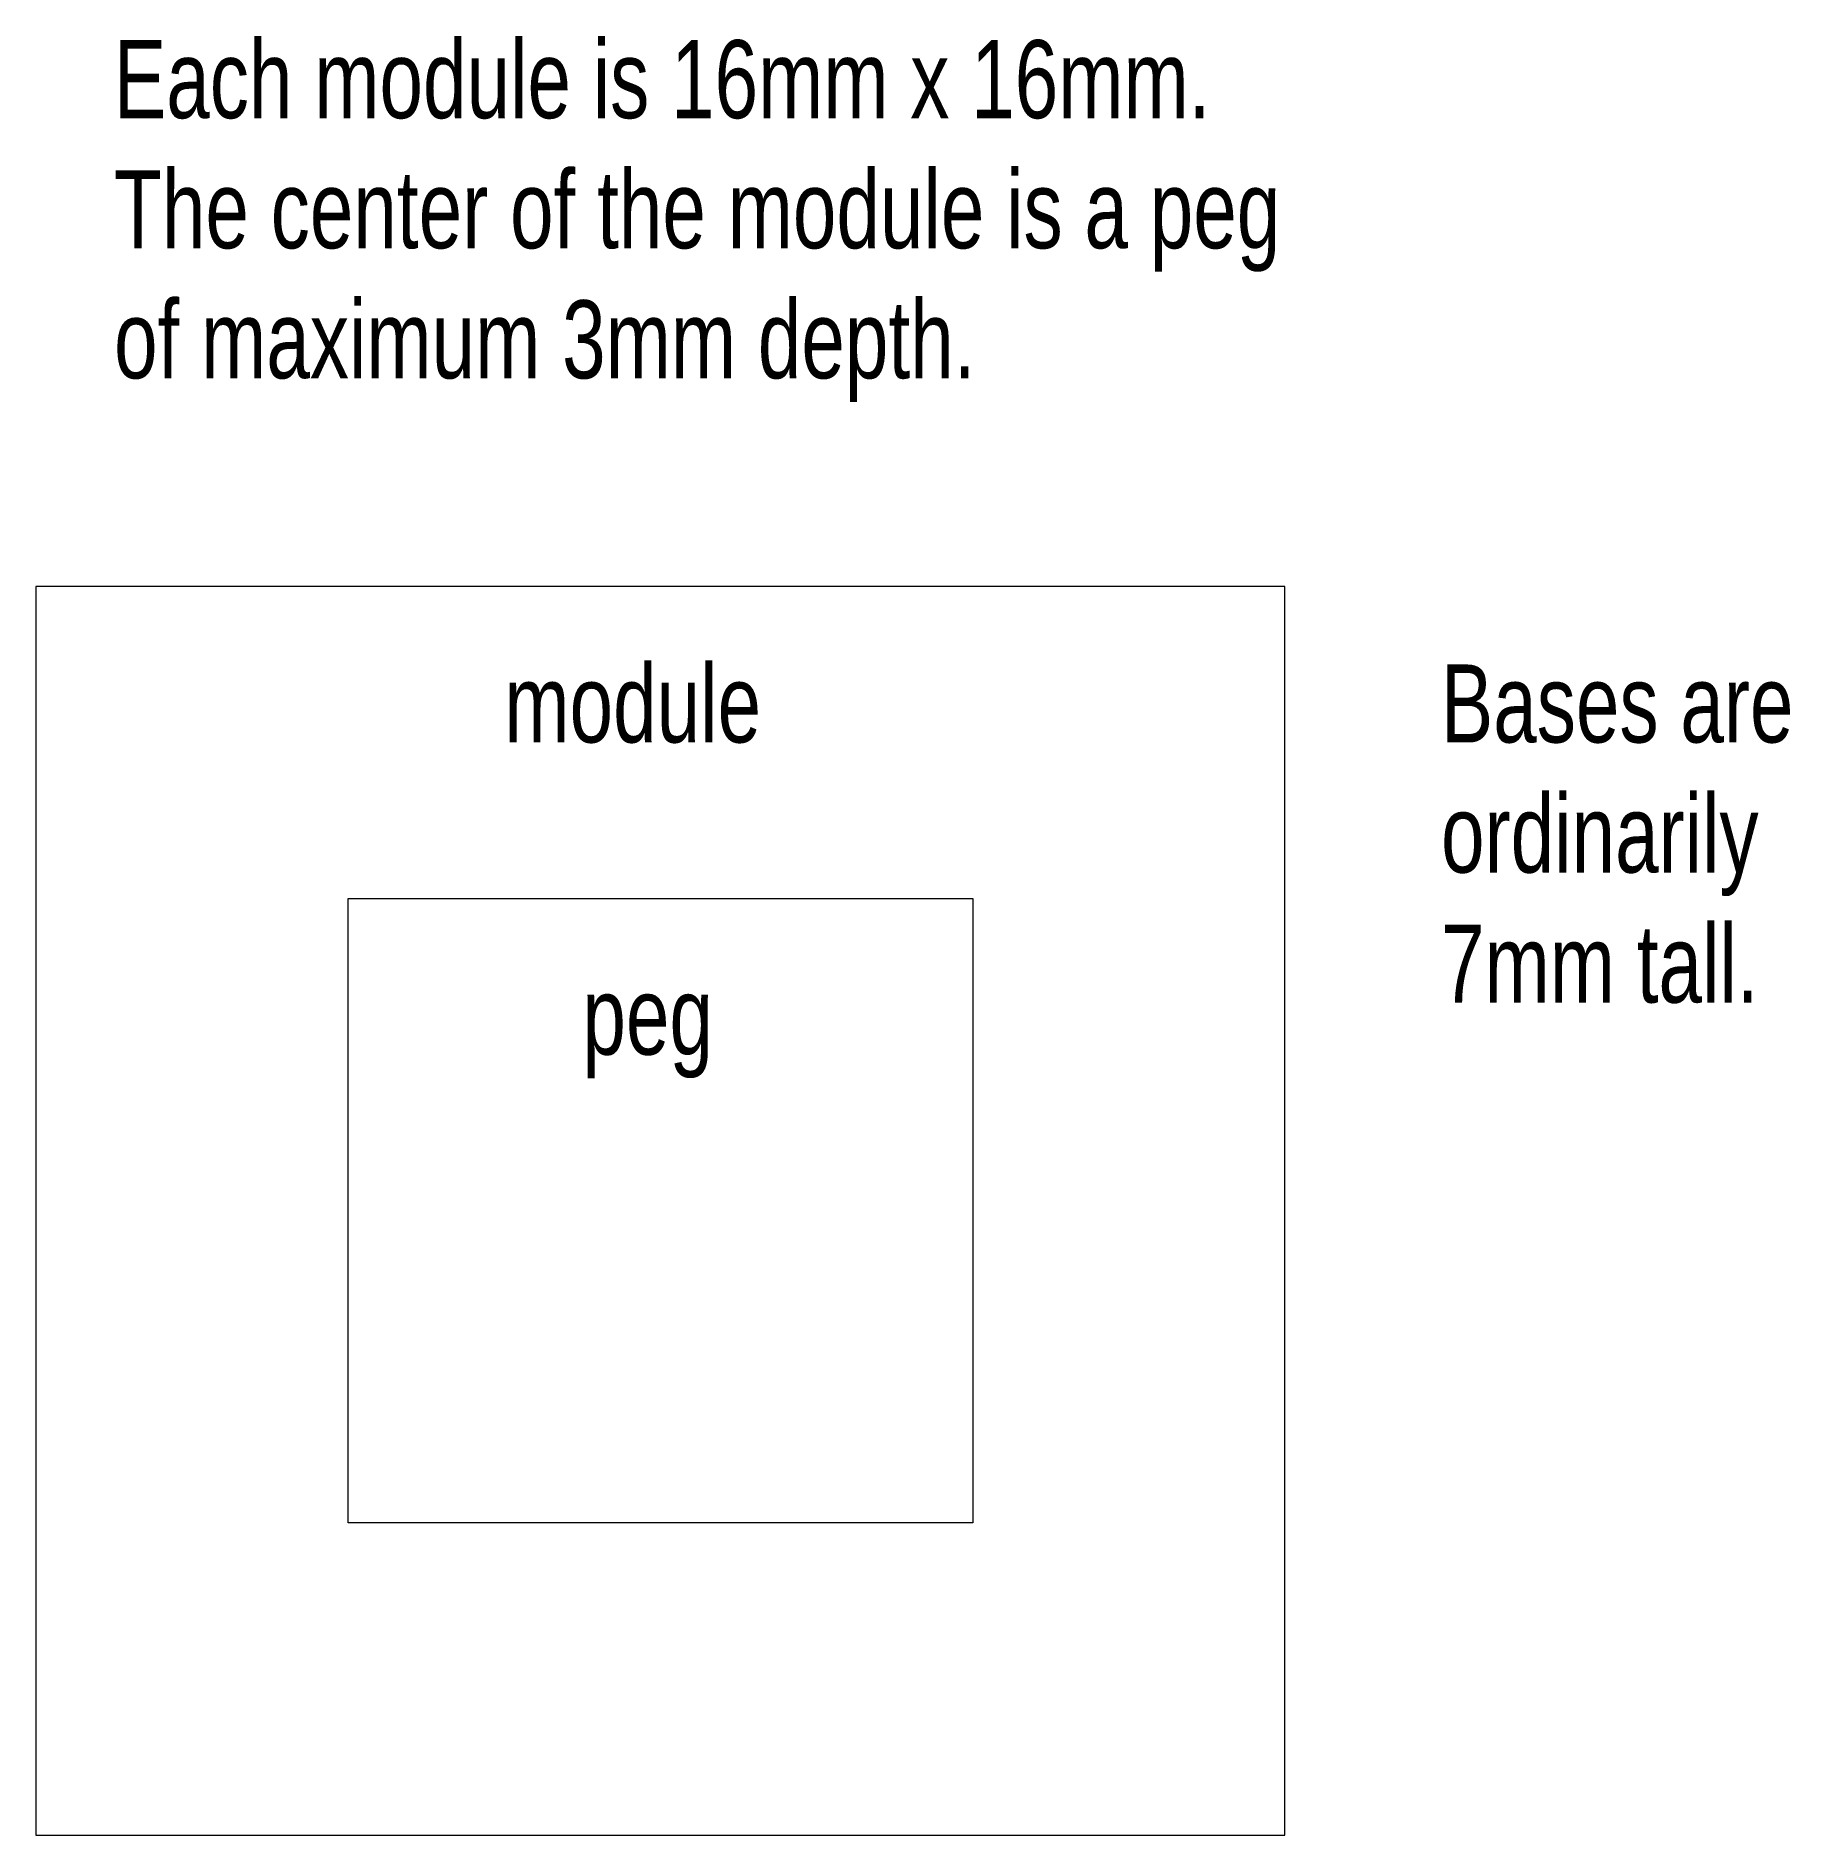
# Model space of a CAD drawing. Header units: millimetres. Extents: x 0 to 22.5, y 0 to 23.1.
import ezdxf

# ---------------------------------------------------------------- set-up
doc = ezdxf.new("R2010")
doc.units = ezdxf.units.MM
doc.layers.add('documentation', color=5, linetype='CONTINUOUS', lineweight=0)
doc.layers.add('guidelines', color=1, linetype='CONTINUOUS', lineweight=0)
doc.styles.get("Standard").update_dxf_attribs({"font": 'txt', "width": 0.75})

msp = doc.modelspace()

# ---------------------------------------------------------------- linework, layer by layer
at = {"layer": 'guidelines'}
for p, q in [((16, 16), (0, 16)), ((0, 16), (0, 0)), ((16, 0), (16, 16)), ((4, 12), (12, 12)), ((4, 4), (4, 12)), ((12, 12), (12, 4)), ((12, 4), (4, 4)), ((0, 0), (16, 0))]:
    msp.add_line(p, q, dxfattribs=at)

# ---------------------------------------------------------------- texts
at = {"layer": 'documentation', "char_height": 1, "width": 100, "attachment_point": 1}
for s, insert in [('Each\\~module\\~is\\~16mm\\~x\\~16mm.\\PThe\\~center\\~of\\~the\\~module\\~is\\~a\\~peg\\Pof\\~maximum\\~3mm\\~depth.', (1, 23)), ('module', (6, 15)), ('Bases\\~are\\Pordinarily\\P7mm\\~tall.', (18, 15)), ('peg', (7, 11))]:
    msp.add_mtext(s, dxfattribs=dict(at, insert=insert))

doc.saveas('drawing.dxf')
